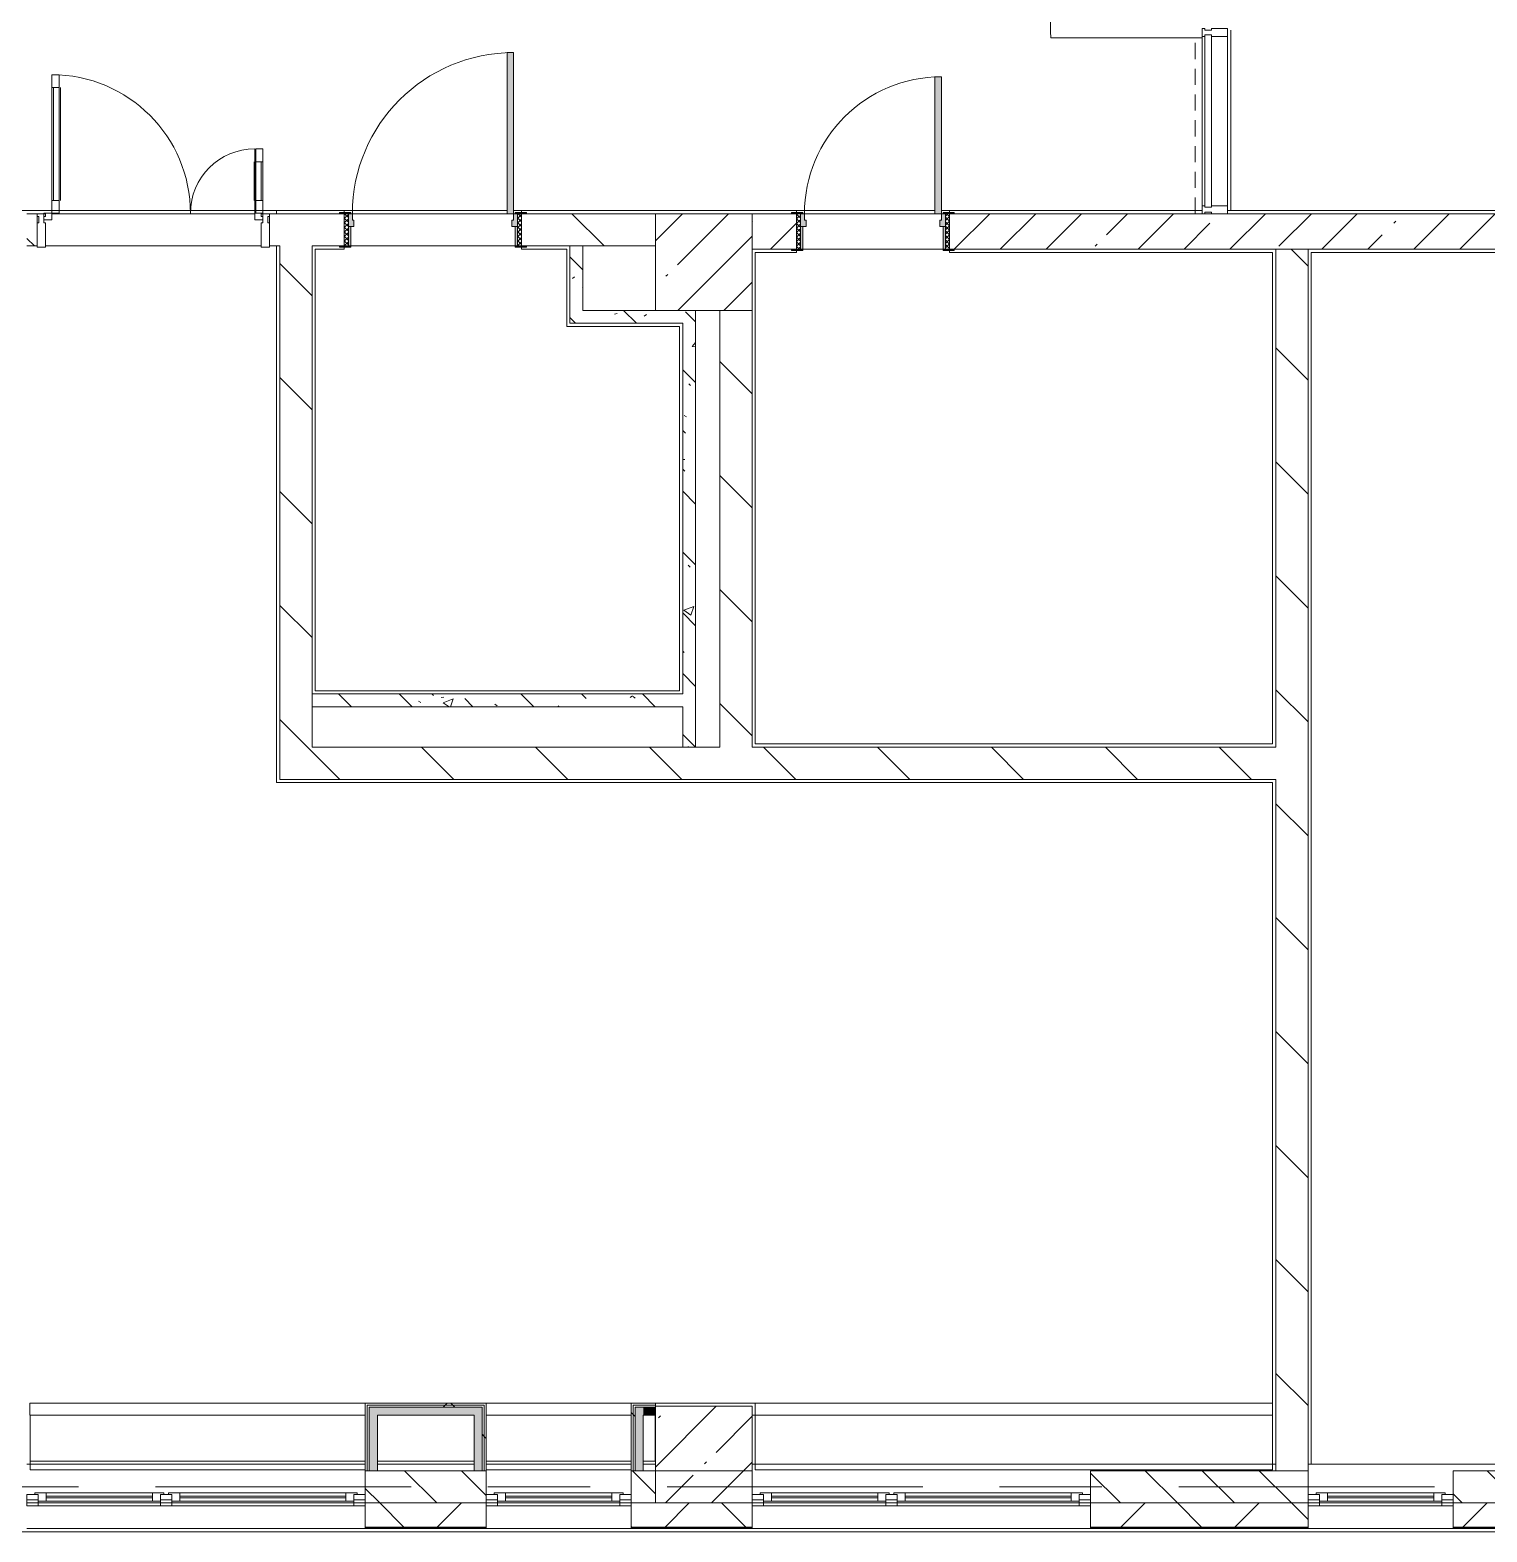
# Model space of a CAD drawing. Header units: millimetres. Extents: x 35802 to 233035, y -8553 to 29000.
# Drawn here: x 118805 to 127845, y -280 to 9040 of the extents above; entities that cross this region are included whole.
import ezdxf

# ---------------------------------------------------------------- set-up
doc = ezdxf.new("R2010")
doc.units = ezdxf.units.MM
doc.linetypes.add('200_ШТРИХ__ш1_п0_6_', pattern=[160, 100, -60])
doc.linetypes.add('Осевая', pattern=[3175, 635, -476.25, 1587.5, -476.25])
for name, color, linetype, lineweight, true_color in [('A-DETL-GENF-2', 7, 'Continuous', 5, 0xaaaaaa), ('A-DOOR-3', 7, 'Continuous', 5, 0xaaaaaa), ('A-DOOR-4', 7, 'Continuous', 5, 0xe2e2e2), ('A-DOOR-FRAM-2', 7, 'Continuous', 5, 0xe2e2e2), ('A-DOOR-FRAM-3', 7, 'Continuous', 5, 0xaaaaaa), ('A-FLOR-1', 7, 'Continuous', 5, 0xaaaaaa), ('I-WALL-2', 7, 'Continuous', 5, 0xe7e7e7), ('I-WALL-5', 7, 'Continuous', 5, 0x787878)]:
    doc.layers.add(name, color=color, linetype=linetype, lineweight=lineweight, true_color=true_color)
for name, color, linetype, lineweight in [('A-DETL-MBND-1', 7, '200_ШТРИХ__ш1_п0_6_', 9), ('A-GLAZ-2', 7, 'Continuous', 5), ('A-GLAZ-CURT-3', 7, 'Continuous', 5), ('A-GLAZ-CWMG-3', 7, 'Continuous', 5), ('A-WALL', 7, 'Continuous', 9), ('A-WALL-5', 7, 'Continuous', 5), ('I-WALL-4', 7, 'Continuous', 5), ('S-COLS-1', 7, 'Continuous', 5), ('Оси-2', 7, 'Осевая', 9)]:
    doc.layers.add(name, color=color, linetype=linetype, lineweight=lineweight)
pattern_1 = [(135, (106024.65, 0), (-353.553, -353.553), [])]
pattern_2 = [(135, (106024.65, 0), (-377.17, -377.17), [533.4, -88.9, 17.78, -88.9]), (135, (106024.65, 376.94), (-377.17, -377.17), []), (50, (106024.65, 0), (637.645, -55.787), [66.675, -733.425]), (355, (106024.65, 0), (-123.35, 668.7), [53.34, -586.74]), (100.451, (106077.8, -4.65), (514.299, 612.908), [56.665, -623.315]), (46.184, (106024.65, 177.8), (948.776, -147.15), [100.01, -1100.137]), (96.636, (106103.7, 165.5), (830.91, 865.997), [85, -934.973]), (351.184, (106024.7, 177.8), (830.92, 865.99), [80.01, -880.11]), (21, (106113.55, 133.35), (530.65, -357.928), [66.675, -733.425]), (326, (106113.55, 133.35), (216.308, 644.658), [53.34, -586.74]), (71.451, (106157.8, 103.5), (746.96, 286.724), [56.665, -623.315]), (37.5, (106024.65, 0), (10.8105, 295.9426), [16.764, -562.864, 16.764, -578.866, -588.962]), (37.5, (106024.65, 0), (10.8105, 295.9426), [-1175.258, 16.764, -572.198]), (7.5, (106024.65, 0), (233.869, 350.632), [16.764, -322.834, 16.764, -549.529, -224.472]), (7.5, (106024.65, 0), (233.869, 350.632), [-905.891, 16.764, -207.708]), (327.5, (105826.4, 0), (474.5678, -20.0513), [16.764, -205.486, 16.764, -676.656, -920.115]), (327.5, (105826.4, 0), (474.5678, -20.0513), [-915.67, 16.764, -903.351]), (317.5, (105737.5, 0), (518.452, 88.993), [16.764, -272.161, 16.764, -443.738, -653.415]), (317.5, (105737.5, 0), (518.452, 88.993), [-749.427, 16.764, -636.651])]
pattern_3 = [(45, (106024.65, 0), (-285.123, 285.123), []), (45, (106309.78, 0), (-285.123, 285.123), [504.031, -100.806, 16.764, -84.042])]
pattern_4 = [(45, (106024.65, 0), (-530.33, 530.33), []), (135, (106024.65, 0), (-530.33, -530.33), [])]

# ---------------------------------------------------------------- blocks, each defined once
blk = doc.blocks.new('120_Окно_СКБ_2Ст - 120_Окно_СКБ_2Ст 2100х2500 _мал створка справа_-22445857-1_8_2_птичка')
at = {"layer": 'A-GLAZ-2'}
for p, q in [((-1050, -127), (-1050, -57)), ((-1050, -57), (-980, -57)), ((1050, -57), (-1050, -57)), ((-980, -57), (-980, -127)), ((150, -87), (-980, -87)), ((-980, -87), (-980, -127)), ((-930, -137), (-930, -87)), ((100, -137), (100, -87)), ((150, -127), (150, -57)), ((150, -57), (220, -57)), ((150, -127), (150, -87)), ((220, -57), (220, -127)), ((980, -87), (220, -87)), ((220, -87), (220, -127)), ((270, -137), (270, -87)), ((930, -137), (930, -87)), ((980, -127), (980, -57)), ((980, -57), (1050, -57)), ((980, -127), (980, -87)), ((1050, -57), (1050, -127)), ((-980, -127), (-1050, -127)), ((-1050, -127), (-1000, -127)), ((-980, -127), (-1000, -127)), ((-1000, -127), (-1000, -137)), ((-1000, -137), (170, -137)), ((170, -137), (-1000, -137)), ((-930, -107), (100, -107)), ((100, -117), (-930, -117)), ((220, -127), (150, -127)), ((170, -127), (150, -127)), ((170, -127), (200, -127)), ((170, -137), (170, -127)), ((220, -127), (200, -127)), ((200, -127), (200, -137)), ((200, -137), (1000, -137)), ((1000, -137), (200, -137)), ((270, -107), (930, -107)), ((930, -117), (270, -117)), ((1050, -127), (980, -127)), ((1000, -127), (980, -127)), ((1000, -127), (1050, -127)), ((1000, -137), (1000, -127))]:
    blk.add_line(p, q, dxfattribs=at)
blk = doc.blocks.new('Прямоугольный импост - Импост структурный с накладкой - 160мм Темный-30756008-1_8_2_птичка')
at = {"layer": 'A-GLAZ-CWMG-3'}
for p, q in [((-50, 0), (-50, 17)), ((-50, 17), (0, 17)), ((-40, 0), (-50, 0)), ((-40, -40), (-40, 0)), ((0, 0), (-10, 0)), ((-10, 0), (-10, -40)), ((0, 17), (0, 0)), ((-50, -140), (-50, -40)), ((-50, -40), (-40, -40)), ((-10, -40), (0, -40)), ((0, -40), (0, -140)), ((0, -140), (-50, -140))]:
    blk.add_line(p, q, dxfattribs=at)
blk = doc.blocks.new('Системная панель - Стекло - 40мм-31920837-1_8_2_птичка')
at = {"layer": 'A-GLAZ-CURT-3'}
for p, q in [((535, 40), (-535, 40)), ((-535, 40), (-535, 0)), ((-535, 0), (535, 0)), ((535, 0), (535, 40))]:
    blk.add_line(p, q, dxfattribs=at)
blk = doc.blocks.new('Прямоугольный импост - Импост структурный с накладкой - 160мм Темный-31920697-1_8_2_птичка')
at = {"layer": 'A-GLAZ-CWMG-3'}
for p, q in [((20053.3, 7950), (20053.3, 9000)), ((20210.3, 7950), (20210.3, 9000))]:
    blk.add_line(p, q, dxfattribs=at)
blk = doc.blocks.new('Прямоугольный импост - Импост структурный с накладкой - 160мм Темный-30755591-1_8_2_птичка')
at = {"layer": 'A-GLAZ-CWMG-3'}
for p, q in [((-25, 0), (-25, 17)), ((-25, 17), (25, 17)), ((-15, 0), (-25, 0)), ((-15, -40), (-15, 0)), ((25, 0), (15, 0)), ((15, 0), (15, -40)), ((25, 17), (25, 0)), ((-25, -140), (-25, -40)), ((-25, -40), (-15, -40)), ((15, -40), (25, -40)), ((25, -40), (25, -140)), ((25, -140), (-25, -140))]:
    blk.add_line(p, q, dxfattribs=at)
blk = doc.blocks.new('120_Окно_СКБ_1Ст - 120_Окно_СКБ_1Ст 900х2500_h_-V80-1_8_2_птичка')
at = {"layer": 'A-GLAZ-2'}
for p, q in [((-450, -127), (-450, -57)), ((-450, -57), (-380, -57)), ((450, -57), (-450, -57)), ((-380, -57), (-380, -127)), ((380, -87), (-380, -87)), ((-380, -87), (-380, -127)), ((-330, -137), (-330, -87)), ((330, -137), (330, -87)), ((380, -127), (380, -57)), ((380, -57), (450, -57)), ((380, -127), (380, -87)), ((450, -57), (450, -127)), ((-380, -127), (-450, -127)), ((-450, -127), (-400, -127)), ((-380, -127), (-400, -127)), ((-400, -127), (-400, -137)), ((-400, -137), (400, -137)), ((400, -137), (-400, -137)), ((-330, -107), (330, -107)), ((330, -117), (-330, -117)), ((450, -127), (380, -127)), ((400, -127), (380, -127)), ((400, -127), (450, -127)), ((400, -137), (400, -127))]:
    blk.add_line(p, q, dxfattribs=at)
blk = doc.blocks.new('BSC_Колонна _Прямоугольная - 600х600-V151-1_8_2_птичка')
at = {"layer": 'S-COLS-1'}
h = blk.add_hatch(dxfattribs=at)
h.set_pattern_fill('FP_188', color=256, style=0, pattern_type=2)
h.set_pattern_definition([(45, (-16960, -7600), (-285.123, 285.123), []), (45, (-16674.88, -7600), (-285.123, 285.123), [504.031, -100.806, 16.764, -84.042])])
h.paths.add_polyline_path([(100, -300), (300, -300), (300, 300), (-300, 300), (-300, -300)])
for p, q in [((300, 300), (-300, 300)), ((-300, 300), (-300, -300)), ((300, -300), (300, 300)), ((-300, -300), (300, -300))]:
    blk.add_line(p, q, dxfattribs=at)
blk = doc.blocks.new('110_Дверь_СКБ_1Ст_Внутренняя1 - Д-7_л__950x2100h_Туалет-V161-1_8_2_птичка')
at = {"layer": 'A-DOOR-3'}
h = blk.add_hatch(dxfattribs=at)
h.set_pattern_fill('FP_132', color=256, style=0, pattern_type=2)
h.set_pattern_definition([(135, (1826.41, 174.685), (-14.14214, -14.14214), []), (225, (1826.41, 174.685), (14.14214, -14.14214), [])])
h.paths.add_polyline_path([(487.5, -110), (487.5, 110), (462.5, 110), (462.5, -110)])
at = {"layer": 'A-DOOR-4'}
h = blk.add_hatch(color=256, dxfattribs=at)
h.paths.add_polyline_path([(-437.5, 30), (-402.5, 30), (-402.5, 70), (-412.5, 70), (-412.5, 110), (-437.5, 110)])
h.paths.add_polyline_path([(447.5, 30), (462.5, 30), (462.5, 110), (437.5, 110), (437.5, 70), (427.5, 70), (427.5, 30), (437.5, 30)])
at = {"layer": 'A-DOOR-FRAM-2'}
for points in [[(414.4, 110), (437.5, 110), (437.5, 960), (397.5, 960), (397.5, 110)], [(-437.5, 110), (-422.5, 110), (-422.5, 118), (-492.5, 118), (-492.5, 110), (-442.4, 110)], [(517.5, 110), (517.5, 118), (447.5, 118), (447.5, 110), (487.5, 110)], [(-422.5, -110), (-422.5, 30), (-437.5, 30), (-437.5, -110)], [(462.5, -110), (462.5, 30), (447.5, 30), (447.5, -110)], [(-492.5, -118), (-422.5, -118), (-422.5, -110), (-492.5, -110)], [(517.5, -118), (517.5, -110), (447.5, -110), (447.5, -118), (492.2, -118)]]:
    blk.add_hatch(color=256, dxfattribs=at).paths.add_polyline_path(points)
at = {"layer": 'A-DOOR-FRAM-3'}
h = blk.add_hatch(dxfattribs=at)
h.set_pattern_fill('FP_133', color=256, style=0, pattern_type=2)
h.set_pattern_definition([(45, (-296.384, 174.685), (-14.1421, 14.1421), []), (135, (-296.384, 174.685), (-14.1421, -14.1421), [])])
h.paths.add_polyline_path([(-460.8, -110), (-437.5, -110), (-442.4, 110), (-462.5, 110), (-461.3, -110)])
at = {"layer": 'A-DOOR-3'}
for p, q in [((437.5, 960), (397.5, 960)), ((397.5, 960), (397.5, 110)), ((437.5, 110), (437.5, 960)), ((397.5, 110), (437.5, 110))]:
    blk.add_line(p, q, dxfattribs=at)
blk.add_arc((437.5, 110), 850, 90, 180, dxfattribs=at)
at = {"layer": 'A-DOOR-FRAM-3'}
for p, q in [((-422.5, 118), (-492.5, 118)), ((-492.5, 118), (-492.5, 110)), ((-492.5, 110), (-422.5, 110)), ((-437.5, 110), (-462.5, 110)), ((-462.5, 110), (-462.5, -110)), ((-412.5, 110), (-437.5, 110)), ((-437.5, 110), (-437.5, 30)), ((-437.5, -110), (-437.5, 110)), ((-422.5, 110), (-437.5, 110)), ((-437.5, 110), (-437.5, 109)), ((-437.5, 109), (-422.5, 109)), ((-422.5, 110), (-422.5, 118)), ((-422.5, 109), (-422.5, 110)), ((-412.5, 70), (-412.5, 110)), ((437.5, 110), (437.5, 70)), ((462.5, 110), (437.5, 110)), ((517.5, 118), (447.5, 118)), ((447.5, 118), (447.5, 110)), ((462.5, 110), (447.5, 110)), ((447.5, 110), (447.5, 109)), ((447.5, 110), (517.5, 110)), ((447.5, 109), (462.5, 109)), ((462.5, 30), (462.5, 110)), ((487.5, 110), (462.5, 110)), ((462.5, 110), (462.5, -110)), ((462.5, 109), (462.5, 110)), ((487.5, -110), (487.5, 110)), ((517.5, 110), (517.5, 118)), ((-437.5, 30), (-402.5, 30)), ((-422.5, 30), (-437.5, 30)), ((-437.5, 30), (-437.5, -110)), ((-422.5, -110), (-422.5, 30)), ((-402.5, 70), (-412.5, 70)), ((-402.5, 30), (-402.5, 70)), ((437.5, 70), (427.5, 70)), ((427.5, 70), (427.5, 30)), ((427.5, 30), (462.5, 30)), ((462.5, 30), (447.5, 30)), ((447.5, 30), (447.5, -110)), ((462.5, -110), (462.5, 30)), ((-422.5, -110), (-492.5, -110)), ((-492.5, -110), (-492.5, -118)), ((-492.5, -118), (-422.5, -118)), ((-462.5, -110), (-437.5, -110)), ((-437.5, -110), (-422.5, -110)), ((-422.5, -118), (-422.5, -110)), ((447.5, -110), (462.5, -110)), ((517.5, -110), (447.5, -110)), ((447.5, -110), (447.5, -118)), ((447.5, -118), (517.5, -118)), ((462.5, -110), (487.5, -110)), ((517.5, -118), (517.5, -110))]:
    blk.add_line(p, q, dxfattribs=at)
blk = doc.blocks.new('110_Дверь_СКБ_1Ст_Внутренняя1 - Д-4 1100x2100h_су мгн-31800557-1_8_2_птичка')
at = {"layer": 'A-DOOR-3'}
h = blk.add_hatch(dxfattribs=at)
h.set_pattern_fill('FP_134', color=256, style=0, pattern_type=2)
h.set_pattern_definition([(135, (1751.41, 164.685), (-14.14214, -14.14214), []), (225, (1751.41, 164.685), (14.14214, -14.14214), [])])
h.paths.add_polyline_path([(562.5, 100), (537.5, 100), (537.5, -100), (562.5, -100)])
at = {"layer": 'A-DOOR-4'}
h = blk.add_hatch(color=256, dxfattribs=at)
h.paths.add_polyline_path([(537.5, 20), (537.5, 100), (512.5, 100), (512.5, 60), (502.5, 60), (502.5, 20), (522.5, 20)])
h.paths.add_polyline_path([(-477.5, 44), (-477.5, 60), (-487.5, 60), (-487.5, 100), (-512.5, 100), (-512.5, 20), (-477.5, 20)])
at = {"layer": 'A-DOOR-FRAM-2'}
for points in [[(512.5, 120), (512.5, 1100), (472.5, 1100), (472.5, 100), (512.5, 100), (512.5, 111.4)], [(-497.5, 100), (-497.5, 108), (-567.5, 108), (-567.5, 100), (-512.5, 100)], [(592.5, 108), (522.5, 108), (522.5, 100), (592.5, 100)], [(-497.5, 20), (-512.5, 20), (-512.5, -100), (-497.5, -100)], [(537.5, 20), (522.5, 20), (522.5, -100), (537.5, -100)], [(-497.5, -100), (-567.5, -100), (-567.5, -108), (-497.5, -108)], [(592.5, -108), (592.5, -100), (522.5, -100), (522.5, -108), (562.5, -108)]]:
    blk.add_hatch(color=256, dxfattribs=at).paths.add_polyline_path(points)
at = {"layer": 'A-DOOR-FRAM-3'}
h = blk.add_hatch(dxfattribs=at)
h.set_pattern_fill('FP_135', color=256, style=0, pattern_type=2)
h.set_pattern_definition([(45, (-371.384, 164.685), (-14.1421, 14.1421), []), (135, (-371.384, 164.685), (-14.1421, -14.1421), [])])
h.paths.add_polyline_path([(-512.5, -100), (-512.5, 100), (-537.5, 100), (-537.5, -100)])
at = {"layer": 'A-DOOR-3'}
for p, q in [((512.5, 1100), (472.5, 1100)), ((472.5, 1100), (472.5, 100)), ((512.5, 100), (512.5, 1100)), ((472.5, 100), (512.5, 100))]:
    blk.add_line(p, q, dxfattribs=at)
blk.add_arc((512.5, 100), 1000, 90, 180, dxfattribs=at)
at = {"layer": 'A-DOOR-FRAM-3'}
for p, q in [((-497.5, 108), (-567.5, 108)), ((-567.5, 108), (-567.5, 100)), ((-567.5, 100), (-497.5, 100)), ((-512.5, 100), (-537.5, 100)), ((-537.5, 100), (-537.5, -100)), ((-487.5, 100), (-512.5, 100)), ((-512.5, 100), (-512.5, 20)), ((-512.5, -100), (-512.5, 100)), ((-497.5, 100), (-512.5, 100)), ((-512.5, 100), (-512.5, 99)), ((-512.5, 99), (-497.5, 99)), ((-497.5, 100), (-497.5, 108)), ((-497.5, 99), (-497.5, 100)), ((-487.5, 60), (-487.5, 100)), ((512.5, 100), (512.5, 60)), ((537.5, 100), (512.5, 100)), ((592.5, 108), (522.5, 108)), ((522.5, 108), (522.5, 100)), ((537.5, 100), (522.5, 100)), ((522.5, 100), (522.5, 99)), ((522.5, 100), (592.5, 100)), ((522.5, 99), (537.5, 99)), ((537.5, 20), (537.5, 100)), ((562.5, 100), (537.5, 100)), ((537.5, 100), (537.5, -100)), ((537.5, 99), (537.5, 100)), ((562.5, -100), (562.5, 100)), ((592.5, 100), (592.5, 108)), ((-512.5, 20), (-477.5, 20)), ((-497.5, 20), (-512.5, 20)), ((-512.5, 20), (-512.5, -100)), ((-497.5, -100), (-497.5, 20)), ((-477.5, 60), (-487.5, 60)), ((-477.5, 20), (-477.5, 60)), ((512.5, 60), (502.5, 60)), ((502.5, 60), (502.5, 20)), ((502.5, 20), (537.5, 20)), ((537.5, 20), (522.5, 20)), ((522.5, 20), (522.5, -100)), ((537.5, -100), (537.5, 20)), ((-497.5, -100), (-567.5, -100)), ((-567.5, -100), (-567.5, -108)), ((-567.5, -108), (-497.5, -108)), ((-537.5, -100), (-512.5, -100)), ((-512.5, -100), (-497.5, -100)), ((-497.5, -108), (-497.5, -100)), ((522.5, -100), (537.5, -100)), ((592.5, -100), (522.5, -100)), ((522.5, -100), (522.5, -108)), ((522.5, -108), (592.5, -108)), ((537.5, -100), (562.5, -100)), ((592.5, -108), (592.5, -100))]:
    blk.add_line(p, q, dxfattribs=at)
blk = doc.blocks.new('Прямоугольный импост - Импост структурный с накладкой - 190мм-32633035-1_8_2_птичка')
at = {"layer": 'A-GLAZ-CWMG-3'}
for p, q in [((-50, 40), (-50, 190)), ((-50, 190), (0, 190)), ((0, 190), (0, 40)), ((-40, 40), (-50, 40)), ((-50, -17), (-50, 0)), ((-50, 0), (-40, 0)), ((-40, 0), (-40, 40)), ((-10, 40), (-10, 0)), ((0, 40), (-10, 40)), ((-10, 0), (0, 0)), ((0, 0), (0, -17)), ((0, -17), (-50, -17))]:
    blk.add_line(p, q, dxfattribs=at)
blk = doc.blocks.new('Дверь_Витражная_остекление_ - ВВ-6 остекление-32633143-1_8_2_птичка')
at = {"layer": 'A-DETL-GENF-2'}
for p, q in [((-630, 880), (-585, 880)), ((-630, 880), (-630, 20)), ((-585, 880), (-630, 880)), ((-630, 880), (-630, 20)), ((-585, 880), (-585, 20)), ((-585, 20), (-585, 880)), ((-630, 800), (-585, 800)), ((-620, 800), (-620, 100)), ((-576, 800), (-576, 100)), ((680, 420), (635, 420)), ((635, 420), (635, 20)), ((680, 420), (635, 420)), ((635, 420), (635, 20)), ((680, 420), (680, 20)), ((680, 20), (680, 420)), ((626, 340), (626, 100)), ((680, 340), (635, 340)), ((670, 340), (670, 100)), ((-630, 100), (-585, 100)), ((680, 100), (635, 100)), ((-585, 20), (-630, 20)), ((-630, 20), (-585, 20))]:
    blk.add_line(p, q, dxfattribs=at)
at = {"layer": 'A-DOOR-3'}
for p, q in [((-630, 880), (-630, 20)), ((630, 420), (630, 20)), ((-630, 20), (-680, 20)), ((-680, 20), (-680, -20)), ((-630, -20), (-630, 20)), ((680, 20), (630, 20)), ((630, 20), (630, -20)), ((680, -20), (680, 20)), ((-680, -20), (-630, -20)), ((630, -20), (680, -20))]:
    blk.add_line(p, q, dxfattribs=at)
for centre, radius, start, end in [((-630, 20), 860, 360, 90), ((630, 20), 400, 90, 180)]:
    blk.add_arc(centre, radius, start, end, dxfattribs=at)
blk = doc.blocks.new('Прямоугольный импост - Импост структурный с накладкой - 190мм-33226183-1_8_2_птичка')
at = {"layer": 'A-GLAZ-CWMG-3'}
for p, q in [((0, 190), (-50, 190)), ((-50, 190), (-50, 40)), ((0, 40), (0, 190)), ((-50, 40), (-40, 40)), ((-40, 0), (-50, 0)), ((-50, 0), (-50, -17)), ((-40, 40), (-40, 0)), ((-10, 0), (-10, 40)), ((-10, 40), (0, 40)), ((0, 0), (-10, 0)), ((0, -17), (0, 0)), ((-50, -17), (0, -17))]:
    blk.add_line(p, q, dxfattribs=at)
blk = doc.blocks.new('Зашивка приборов отопления19 - Зашивка приборов отопления-33282289-1_8_2_птичка')
at = {"layer": 'A-WALL-5'}
for p, q in [((12140, 520), (10058.6, 520)), ((10058.6, 520), (10058.6, 445)), ((10058.6, 445), (12140, 445)), ((12140, 445), (10060.9, 445)), ((10060.9, 445), (10060.9, 105)), ((10060.9, 105), (12140, 105))]:
    blk.add_line(p, q, dxfattribs=at)
blk = doc.blocks.new('Зашивка приборов отопления20 - Зашивка приборов отопления-33282357-1_8_2_птичка')
at = {"layer": 'A-WALL-5'}
for p, q in [((10960, 520), (10060, 520)), ((10060, 445), (10960, 445)), ((10960, 445), (10060.9, 445)), ((10060.9, 445), (10060.9, 105)), ((10060.9, 105), (10960, 105))]:
    blk.add_line(p, q, dxfattribs=at)
blk = doc.blocks.new('Зашивка приборов отопления21 - Зашивка приборов отопления-33282451-1_8_2_птичка')
at = {"layer": 'A-WALL-5'}
for p, q in [((13270.9, 520), (10060, 520)), ((10060, 520), (10060, 445)), ((13270.9, 445), (13270.9, 520)), ((10060, 445), (13270.9, 445)), ((13270.9, 445), (10060.9, 445)), ((10060.9, 445), (10060.9, 105)), ((13270.9, 105), (13270.9, 445)), ((10060.9, 105), (13270.9, 105))]:
    blk.add_line(p, q, dxfattribs=at)

msp = doc.modelspace()

# ---------------------------------------------------------------- hatches: boundary and pattern name
at = {"layer": 'A-WALL-5'}
h = msp.add_hatch(dxfattribs=at)
h.set_pattern_fill('FP_84', color=256, style=0, pattern_type=2)
h.set_pattern_definition([(135, (106024.65, 0), (-176.7767, -176.7767), [])])
h.paths.add_polyline_path([(112854.7, -100), (113684.7, -100), (113684.7, 100), (112854.7, 100), (112854.7, -80)])
h.paths.add_polyline_path([(127934.7, -100), (127934.7, 100), (127634.7, 100), (127634.7, -100)])
h.paths.add_polyline_path([(133334.7, -100), (134334.4, -100), (134334.4, 100), (133334.7, 100), (133334.7, -80)])
h.paths.add_polyline_path([(115184.4, -100), (115934.7, -100), (115934.7, 100), (115184.4, 100), (115184.4, -80)])
h.paths.add_polyline_path([(118184.7, -100), (118184.7, 100), (118034.7, 100), (118034.7, -100)])
h.paths.add_polyline_path([(126514.7, -100), (126734.7, -100), (126734.7, 100), (125384.7, 100), (125384.7, -100), (125419.8, -100)])
h.paths.add_polyline_path([(132434.7, -100), (132434.7, 100), (132184.7, 100), (132184.7, -100)])
h.paths.add_polyline_path([(121634.7, -100), (121634.7, 100), (120884.7, 100), (120884.7, -100)])
h.paths.add_polyline_path([(122534.7, -100), (122684.7, -94.4), (122684.7, 100), (122534.7, 100), (122534.7, -80)])
h.paths.add_polyline_path([(128659.7, -100), (128659.7, 100), (128534.7, 100), (128534.7, -100)])
h.paths.add_polyline_path([(131459.7, -100), (131584.7, -100), (131584.7, 100), (131459.7, 100), (131459.7, -80)])
h = msp.add_hatch(dxfattribs=at)
h.set_pattern_fill('FP_92', color=256, style=0, pattern_type=2)
h.set_pattern_definition([(45, (106024.65, 0), (-353.5534, 353.5534), []), (135, (106024.65, 0), (-353.5534, -353.5534), [])])
h.paths.add_polyline_path([(144415.7, -250), (144415.7, -100), (144014.7, -100), (144014.7, -250)])
h.paths.add_polyline_path([(139894.7, -250), (139894.7, -100), (139034.7, -100), (139034.7, -250)])
h.paths.add_polyline_path([(136234.7, -250), (136234.7, -100), (135234.4, -100), (135234.4, -250), (135644.1, -250)])
h.paths.add_polyline_path([(141994.7, -250), (143114.7, -250), (143114.7, -100), (141994.7, -100), (141994.7, -190.3)])
h.paths.add_polyline_path([(133334.7, -250), (134334.4, -250), (134334.4, -100), (133334.7, -100), (133334.7, -211.8)])
h.paths.add_polyline_path([(127634.7, -250), (128659.7, -250), (128659.7, -100), (127634.7, -100), (127634.7, -226)])
h.paths.add_polyline_path([(125419.8, -250), (126734.7, -250), (126734.7, -100), (125384.7, -100), (125384.7, -250)])
h.paths.add_polyline_path([(123284.7, -250), (123284.7, -100), (122534.7, -100), (122534.7, -250), (122631.4, -250)])
h.paths.add_polyline_path([(121634.7, -250), (121634.7, -100), (120884.7, -100), (120884.7, -250)])
h.paths.add_polyline_path([(132434.7, -250), (132434.7, -100), (131459.7, -100), (131459.7, -250), (131926.2, -250)])
h.paths.add_polyline_path([(118034.7, -250), (118784.7, -248), (118784.7, -100), (118034.7, -100), (118034.7, -249.9)])
h.paths.add_polyline_path([(115934.7, -250), (115934.7, -100), (115184.4, -100), (115184.4, -250), (115195.6, -250)])
h.paths.add_polyline_path([(114284.4, -250), (114284.4, -100), (112854.7, -100), (112854.7, -250), (114266.1, -250)])
h.paths.add_polyline_path([(109754.7, -250), (109754.7, -100), (105764.7, -100), (105764.7, -250), (109618.8, -250)])
at = {"layer": 'I-WALL-2'}
for points in [[(120909.7, 100), (120959.7, 100), (120959.7, 495), (120909.7, 495), (120909.7, 120)], [(120959.7, 445), (121609.7, 445), (121609.7, 495), (120959.7, 495)], [(122561.9, 100), (122609.7, 100), (122609.7, 495), (122559.7, 495), (122559.7, 100)], [(122684.7, 445), (122683.3, 495), (122609.7, 495), (122609.7, 445), (122683.3, 445)], [(121609.7, 100), (121609.7, 445), (121559.7, 445), (121559.7, 100)]]:
    msp.add_hatch(color=256, dxfattribs=at).paths.add_polyline_path(points)
at = {"layer": 'I-WALL-4'}
h = msp.add_hatch(dxfattribs=at)
h.set_pattern_fill('FP_91', color=256, style=0, pattern_type=2)
h.set_pattern_definition(pattern_1)
h.paths.add_polyline_path([(118784.7, 7700), (118849.7, 7700), (118849.7, 7900), (118784.7, 7900)])
h.paths.add_polyline_path([(120354.7, 7700), (120754.7, 7700), (120754.7, 7900), (120289.7, 7894.4), (120289.7, 7700), (120334.7, 7700)])
h.paths.add_polyline_path([(121884.7, 7700), (122684.7, 7700), (122684.7, 7900), (121854.7, 7900), (121854.7, 7700)])
h = msp.add_hatch(dxfattribs=at)
h.set_pattern_fill('FP_85', color=256, style=0, pattern_type=2)
h.set_pattern_definition(pattern_3)
h.paths.add_polyline_path([(126064.9, 7680), (127934.7, 7680), (127934.7, 7900), (124509.7, 7900), (124509.7, 7680), (125419.8, 7680)])
h.paths.add_polyline_path([(123284.7, 7680), (123559.7, 7680), (123559.7, 7900), (123284.7, 7900), (123284.7, 7841.3)])
h = msp.add_hatch(dxfattribs=at)
h.set_pattern_fill('FP_91', color=256, style=0, pattern_type=2)
h.set_pattern_definition(pattern_1)
h.paths.add_polyline_path([(120554.7, 4590), (120554.7, 7700), (120354.7, 7700), (120354.7, 4590), (120422.1, 4590)])
h = msp.add_hatch(dxfattribs=at)
h.set_pattern_fill('FP_91', color=256, style=0, pattern_type=2)
h.set_pattern_definition(pattern_1)
h.paths.add_polyline_path([(126734.7, 100), (126734.7, 7680), (126534.7, 7680), (126534.7, 100)])
h = msp.add_hatch(dxfattribs=at)
h.set_pattern_fill('FP_91', color=256, style=0, pattern_type=2)
h.set_pattern_definition(pattern_1)
h.paths.add_polyline_path([(123084.7, 4590), (123284.7, 4590), (123284.7, 7300), (123084.7, 7300), (123084.7, 4610)])
h = msp.add_hatch(dxfattribs=at)
h.set_pattern_fill('FP_91', color=256, style=0, pattern_type=2)
h.set_pattern_definition(pattern_1)
h.paths.add_polyline_path([(126514.7, 4390), (126534.7, 4390), (126534.7, 4590), (120354.7, 4590), (120354.7, 4390), (125419.8, 4390)])
h = msp.add_hatch(dxfattribs=at)
h.set_pattern_fill('FP_198', color=256, style=0, pattern_type=2)
h.set_pattern_definition(pattern_4)
h.paths.add_polyline_path([(120897.2, 507.5), (121634.7, 507.5), (121634.7, 520), (120897.2, 520)])
h = msp.add_hatch(dxfattribs=at)
h.set_pattern_fill('FP_198', color=256, style=0, pattern_type=2)
h.set_pattern_definition(pattern_4)
h.paths.add_polyline_path([(121622.2, 495), (121622.2, 507.5), (120909.7, 507.5), (120909.7, 495), (121609.7, 495)])
h = msp.add_hatch(dxfattribs=at)
h.set_pattern_fill('FP_198', color=256, style=0, pattern_type=2)
h.set_pattern_definition(pattern_4)
h.paths.add_polyline_path([(121622.2, 100), (121622.2, 495), (121609.7, 495), (121609.7, 100)])
h = msp.add_hatch(dxfattribs=at)
h.set_pattern_fill('FP_198', color=256, style=0, pattern_type=2)
h.set_pattern_definition(pattern_4)
h.paths.add_polyline_path([(121634.7, 100), (121634.7, 507.5), (121622.2, 507.5), (121622.2, 100)])
h = msp.add_hatch(dxfattribs=at)
h.set_pattern_fill('FP_198', color=256, style=0, pattern_type=2)
h.set_pattern_definition(pattern_4)
h.paths.add_polyline_path([(122545.6, 100), (122547.2, 100), (122547.2, 520), (122534.7, 520), (122534.7, 100)])
h = msp.add_hatch(dxfattribs=at)
h.set_pattern_fill('FP_198', color=256, style=0, pattern_type=2)
h.set_pattern_definition(pattern_4)
h.paths.add_polyline_path([(122559.7, 100), (122559.7, 507.5), (122547.2, 507.5), (122547.2, 100)])
at = {"layer": 'I-WALL-5'}
h = msp.add_hatch(dxfattribs=at)
h.set_pattern_fill('FP_107', color=256, style=0, pattern_type=2)
h.set_pattern_definition(pattern_2)
h.paths.add_polyline_path([(122234.7, 7220), (122234.7, 7700), (122154.7, 7700), (122154.7, 7220)])
h = msp.add_hatch(dxfattribs=at)
h.set_pattern_fill('FP_107', color=256, style=0, pattern_type=2)
h.set_pattern_definition(pattern_2)
h.paths.add_polyline_path([(122234.7, 7220), (122854.7, 7220), (122854.7, 7300), (122234.7, 7300), (122234.7, 7274)])
h = msp.add_hatch(dxfattribs=at)
h.set_pattern_fill('FP_107', color=256, style=0, pattern_type=2)
h.set_pattern_definition(pattern_2)
h.paths.add_polyline_path([(122934.7, 4590), (122934.7, 7300), (122854.7, 7300), (122854.7, 4590)])
h = msp.add_hatch(dxfattribs=at)
h.set_pattern_fill('FP_107', color=256, style=0, pattern_type=2)
h.set_pattern_definition(pattern_2)
h.paths.add_polyline_path([(122854.7, 4840), (122854.7, 4920), (120554.7, 4920), (120554.7, 4840), (122834.7, 4840)])
at = {"layer": 'S-COLS-1'}
h = msp.add_hatch(dxfattribs=at)
h.set_pattern_fill('FP_85', color=256, style=0, pattern_type=2)
h.set_pattern_definition(pattern_3)
h.paths.add_polyline_path([(122850.1, -100), (123284.7, -100), (123284.7, 500), (122684.7, 500), (122684.7, -100)])

# ---------------------------------------------------------------- linework, layer by layer
at = {"layer": 'A-DETL-MBND-1'}
msp.add_line((126034.7, 7900), (126034.7, 8991.3), dxfattribs=at)
at = {"layer": 'A-FLOR-1'}
for p, q in [((125137.9, 8991.3), (126077.9, 8991.3)), ((126254.7, 9040), (126254.7, 7920)), ((109017.9, 7920), (121764.7, 7920)), ((120334.7, 7900), (120334.7, 7920)), ((120754.7, 7920), (120754.7, 7908)), ((121804.7, 7920), (124419.7, 7920)), ((121854.7, 7908), (121854.7, 7920)), ((123559.7, 7920), (123559.7, 7908)), ((124459.7, 7920), (126077.9, 7920)), ((124509.7, 7908), (124509.7, 7920)), ((126234.9, 7920), (136234.7, 7920)), ((120334.7, 4370), (120334.7, 7700)), ((120754.7, 7680), (120574.7, 7680)), ((120574.7, 7680), (120574.7, 4940)), ((120754.7, 7692), (120754.7, 7680)), ((121854.7, 7680), (121854.7, 7692)), ((122134.7, 7680), (121854.7, 7680)), ((122134.7, 7200), (122134.7, 7680)), ((123559.7, 7660), (123304.7, 7660)), ((123304.7, 7660), (123304.7, 4610)), ((123559.7, 7672), (123559.7, 7660)), ((124509.7, 7660), (124509.7, 7672)), ((126514.7, 7660), (124509.7, 7660)), ((126514.7, 4610), (126514.7, 7660)), ((127914.7, 7660), (126754.7, 7660)), ((126754.7, 7660), (126754.7, 140)), ((122834.7, 7200), (122134.7, 7200)), ((122834.7, 4940), (122834.7, 7200)), ((120574.7, 4940), (122834.7, 4940)), ((123304.7, 4610), (126514.7, 4610)), ((126514.7, 4370), (120334.7, 4370)), ((126514.7, 520), (126514.7, 4370)), ((122684.7, 520), (123303.8, 520)), ((118804.7, 445), (118804.7, 140)), ((120884.7, 445), (118804.7, 445)), ((122534.7, 445), (121634.7, 445)), ((122683.3, 160.3), (122683.3, 445)), ((126514.7, 445), (123284.7, 445)), ((126514.7, 140), (126514.7, 445)), ((118804.7, 160.3), (120884.7, 160.3)), ((120959.7, 160.3), (121559.7, 160.3)), ((121634.7, 160.3), (122534.7, 160.3)), ((122609.7, 160.3), (122683.3, 160.3))]:
    msp.add_line(p, q, dxfattribs=at)
msp.add_arc((126081.6, 9041.3), 945, 107.75279, 183.03294, dxfattribs=at)
at = {"layer": 'A-WALL'}
for p, q in [((122234.7, 7700), (122154.7, 7700)), ((126734.7, 7680), (126534.7, 7680)), ((120554.7, 4920), (120554.7, 4840)), ((122854.7, 4590), (122934.7, 4590)), ((120897.2, 507.5), (120897.2, 100)), ((121622.2, 507.5), (120897.2, 507.5)), ((120909.7, 495), (120909.7, 100)), ((121609.7, 495), (120909.7, 495)), ((121609.7, 100), (121609.7, 495)), ((121622.2, 100), (121622.2, 507.5)), ((122547.2, 507.5), (122547.2, 100)), ((122684.7, 507.5), (122547.2, 507.5)), ((122559.7, 495), (122559.7, 100)), ((122684.7, 495), (122559.7, 495)), ((126534.7, 100), (126734.7, 100)), ((121634.7, -100), (120884.7, -100)), ((123284.7, -100), (122534.7, -100)), ((126734.7, -100), (125384.7, -100)), ((127934.7, -100), (127634.7, -100)), ((120884.7, -250), (121634.7, -250)), ((120884.7, -253), (121634.7, -253)), ((122534.7, -250), (123284.7, -250)), ((122534.7, -253), (123284.7, -253)), ((125384.7, -250), (126734.7, -250)), ((125384.7, -253), (126734.7, -253)), ((127634.7, -250), (128659.7, -250)), ((127634.7, -253), (128659.7, -253))]:
    msp.add_line(p, q, dxfattribs=at)
at = {"layer": 'A-WALL-5'}
for p, q in [((120884.7, 100), (120884.7, -258)), ((121559.7, 100), (120959.7, 100)), ((121634.7, -258), (121634.7, 100)), ((122534.7, 100), (122534.7, -258)), ((123284.7, 100), (122609.7, 100)), ((123284.7, -258), (123284.7, 100)), ((126534.7, 100), (125384.7, 100)), ((125384.7, 100), (125384.7, -258)), ((126734.7, -258), (126734.7, 100)), ((127934.7, 100), (127634.7, 100)), ((127634.7, 100), (127634.7, -258)), ((118784.7, -100), (120884.7, -100)), ((121634.7, -100), (122534.7, -100)), ((123284.7, -100), (125384.7, -100)), ((126734.7, -100), (127634.7, -100)), ((118784.7, -258), (127634.7, -258)), ((127634.7, -258), (139894.7, -258)), ((178304.7, -280), (105734.7, -280))]:
    msp.add_line(p, q, dxfattribs=at)
at = {"layer": 'I-WALL-4'}
for p, q in [((118849.7, 7900), (118784.7, 7900)), ((118849.7, 7700), (118849.7, 7900)), ((118939.7, 7900), (120199.7, 7900)), ((120724.7, 7900), (120289.7, 7900)), ((120289.7, 7900), (120289.7, 7700)), ((120804.7, 7900), (121764.7, 7900)), ((122684.7, 7900), (121884.7, 7900)), ((123529.7, 7900), (123284.7, 7900)), ((123609.7, 7900), (124419.7, 7900)), ((127934.7, 7900), (124539.7, 7900)), ((118784.7, 7700), (118849.7, 7700)), ((120240.1, 7700), (118899.2, 7700)), ((120289.7, 7700), (120354.7, 7700)), ((120354.7, 7700), (120354.7, 4390)), ((120554.7, 7700), (120724.7, 7700)), ((120554.7, 4920), (120554.7, 7700)), ((121814.7, 7700), (120794.7, 7700)), ((121884.7, 7700), (122154.7, 7700)), ((122154.7, 7700), (122154.7, 7220)), ((122234.7, 7700), (122684.7, 7700)), ((122234.7, 7300), (122234.7, 7700)), ((123284.7, 7680), (123529.7, 7680)), ((124469.7, 7680), (123599.7, 7680)), ((124539.7, 7680), (126534.7, 7680)), ((126534.7, 7680), (126534.7, 4590)), ((126734.7, 100), (126734.7, 7680)), ((126734.7, 7680), (127934.7, 7680)), ((122684.7, 7300), (122234.7, 7300)), ((122934.7, 4590), (122934.7, 7300)), ((123084.7, 7300), (123084.7, 4590)), ((123284.7, 4590), (123284.7, 7300)), ((122154.7, 7220), (122854.7, 7220)), ((122854.7, 7220), (122854.7, 4920)), ((122854.7, 4920), (120554.7, 4920)), ((120554.7, 4840), (122854.7, 4840)), ((120554.7, 4590), (120554.7, 4840)), ((122854.7, 4840), (122854.7, 4590)), ((122854.7, 4590), (120554.7, 4590)), ((123084.7, 4590), (122934.7, 4590)), ((126534.7, 4590), (123284.7, 4590)), ((120354.7, 4390), (126534.7, 4390)), ((126534.7, 4390), (126534.7, 100)), ((120884.7, 520), (120884.7, 100)), ((121634.7, 520), (120884.7, 520)), ((121634.7, 100), (121634.7, 520)), ((122534.7, 520), (122534.7, 100)), ((122684.7, 520), (122534.7, 520)), ((122684.7, 445), (122684.7, 520)), ((120959.7, 100), (120959.7, 445)), ((120959.7, 445), (121559.7, 445)), ((121559.7, 445), (121559.7, 100)), ((122609.7, 100), (122609.7, 445)), ((122609.7, 445), (122684.7, 445)), ((118784.7, 140), (120884.7, 140)), ((120884.7, 100), (120959.7, 100)), ((120959.7, 140), (121559.7, 140)), ((121559.7, 100), (121634.7, 100)), ((121634.7, 140), (122534.7, 140)), ((122534.7, 100), (122609.7, 100)), ((122609.7, 140), (122684.7, 140)), ((123284.7, 140), (126534.7, 140)), ((126734.7, 140), (127934.7, 140)), ((118854.7, -80), (118784.7, -80)), ((119684.7, -80), (119614.7, -80)), ((120884.7, -80), (120814.7, -80)), ((121701.9, -80), (121634.7, -80)), ((122534.7, -80), (122464.7, -80)), ((123354.7, -80), (123284.7, -80)), ((124184.7, -80), (124114.7, -80)), ((125384.7, -80), (125314.7, -80)), ((126804.7, -80), (126734.7, -80)), ((127634.7, -80), (127564.7, -80))]:
    msp.add_line(p, q, dxfattribs=at)
at = {"layer": 'S-COLS-1'}
for p, q in [((123284.7, 500), (122684.7, 500)), ((122684.7, 500), (122684.7, -100)), ((123284.7, -100), (123284.7, 500)), ((122684.7, -100), (123284.7, -100))]:
    msp.add_line(p, q, dxfattribs=at)
at = {"layer": 'Оси-2'}
msp.add_line((115295.9, 0), (132284.7, 0), dxfattribs=at)

# ---------------------------------------------------------------- block references
at = {"layer": 'A-DOOR-3'}
for name, p in [('110_Дверь_СКБ_1Ст_Внутренняя1 - Д-4 1100x2100h_су мгн-31800557-1_8_2_птичка', (121292.2, 7800)), ('Дверь_Витражная_остекление_ - ВВ-6 остекление-32633143-1_8_2_птичка', (119569.7, 7883)), ('110_Дверь_СКБ_1Ст_Внутренняя1 - Д-7_л__950x2100h_Туалет-V161-1_8_2_птичка', (124022.2, 7790))]:
    msp.add_blockref(name, p, dxfattribs=at)
at = {"layer": 'A-GLAZ-2', "rotation": 180}
for name, p in [('120_Окно_СКБ_2Ст - 120_Окно_СКБ_2Ст 2100х2500 _мал створка справа_-22445857-1_8_2_птичка', (119834.7, -175)), ('120_Окно_СКБ_1Ст - 120_Окно_СКБ_1Ст 900х2500_h_-V80-1_8_2_птичка', (122084.7, -175)), ('120_Окно_СКБ_2Ст - 120_Окно_СКБ_2Ст 2100х2500 _мал створка справа_-22445857-1_8_2_птичка', (124334.7, -175)), ('120_Окно_СКБ_1Ст - 120_Окно_СКБ_1Ст 900х2500_h_-V80-1_8_2_птичка', (127184.7, -175))]:
    msp.add_blockref(name, p, dxfattribs=at)
at = {"layer": 'A-GLAZ-CURT-3', "rotation": 269.9999999999999}
msp.add_blockref('Системная панель - Стекло - 40мм-31920837-1_8_2_птичка', (126094.9, 8475), dxfattribs=at)
at = {"layer": 'A-GLAZ-CWMG-3', "extrusion": (0, 0, -1)}
for name, p, rotation in [('Прямоугольный импост - Импост структурный с накладкой - 160мм Темный-30755591-1_8_2_птичка', (-126094.9, 9025), 270.0000000000001), ('Прямоугольный импост - Импост структурный с накладкой - 160мм Темный-30756008-1_8_2_птичка', (-126094.9, 7900), 270.0000000000001), ('Прямоугольный импост - Импост структурный с накладкой - 190мм-32633035-1_8_2_птичка', (-120289.7, 7883), 180)]:
    msp.add_blockref(name, p, dxfattribs=dict(at, rotation=rotation))
at = {"layer": 'A-GLAZ-CWMG-3'}
msp.add_blockref('Прямоугольный импост - Импост структурный с накладкой - 160мм Темный-31920697-1_8_2_птичка', (106024.7, 0), dxfattribs=at)
at = {"layer": 'A-GLAZ-CWMG-3', "rotation": 180}
msp.add_blockref('Прямоугольный импост - Импост структурный с накладкой - 190мм-33226183-1_8_2_птичка', (118849.7, 7883), dxfattribs=at)
at = {"layer": 'A-WALL-5'}
for name, p in [('Зашивка приборов отопления19 - Зашивка приборов отопления-33282289-1_8_2_птичка', (108744.7, 0)), ('Зашивка приборов отопления20 - Зашивка приборов отопления-33282357-1_8_2_птичка', (111574.7, 0)), ('Зашивка приборов отопления21 - Зашивка приборов отопления-33282451-1_8_2_птичка', (113243.8, 0))]:
    msp.add_blockref(name, p, dxfattribs=at)
at = {"layer": 'S-COLS-1'}
msp.add_blockref('BSC_Колонна _Прямоугольная - 600х600-V151-1_8_2_птичка', (122984.7, 7600), dxfattribs=at)

doc.saveas('drawing.dxf')
